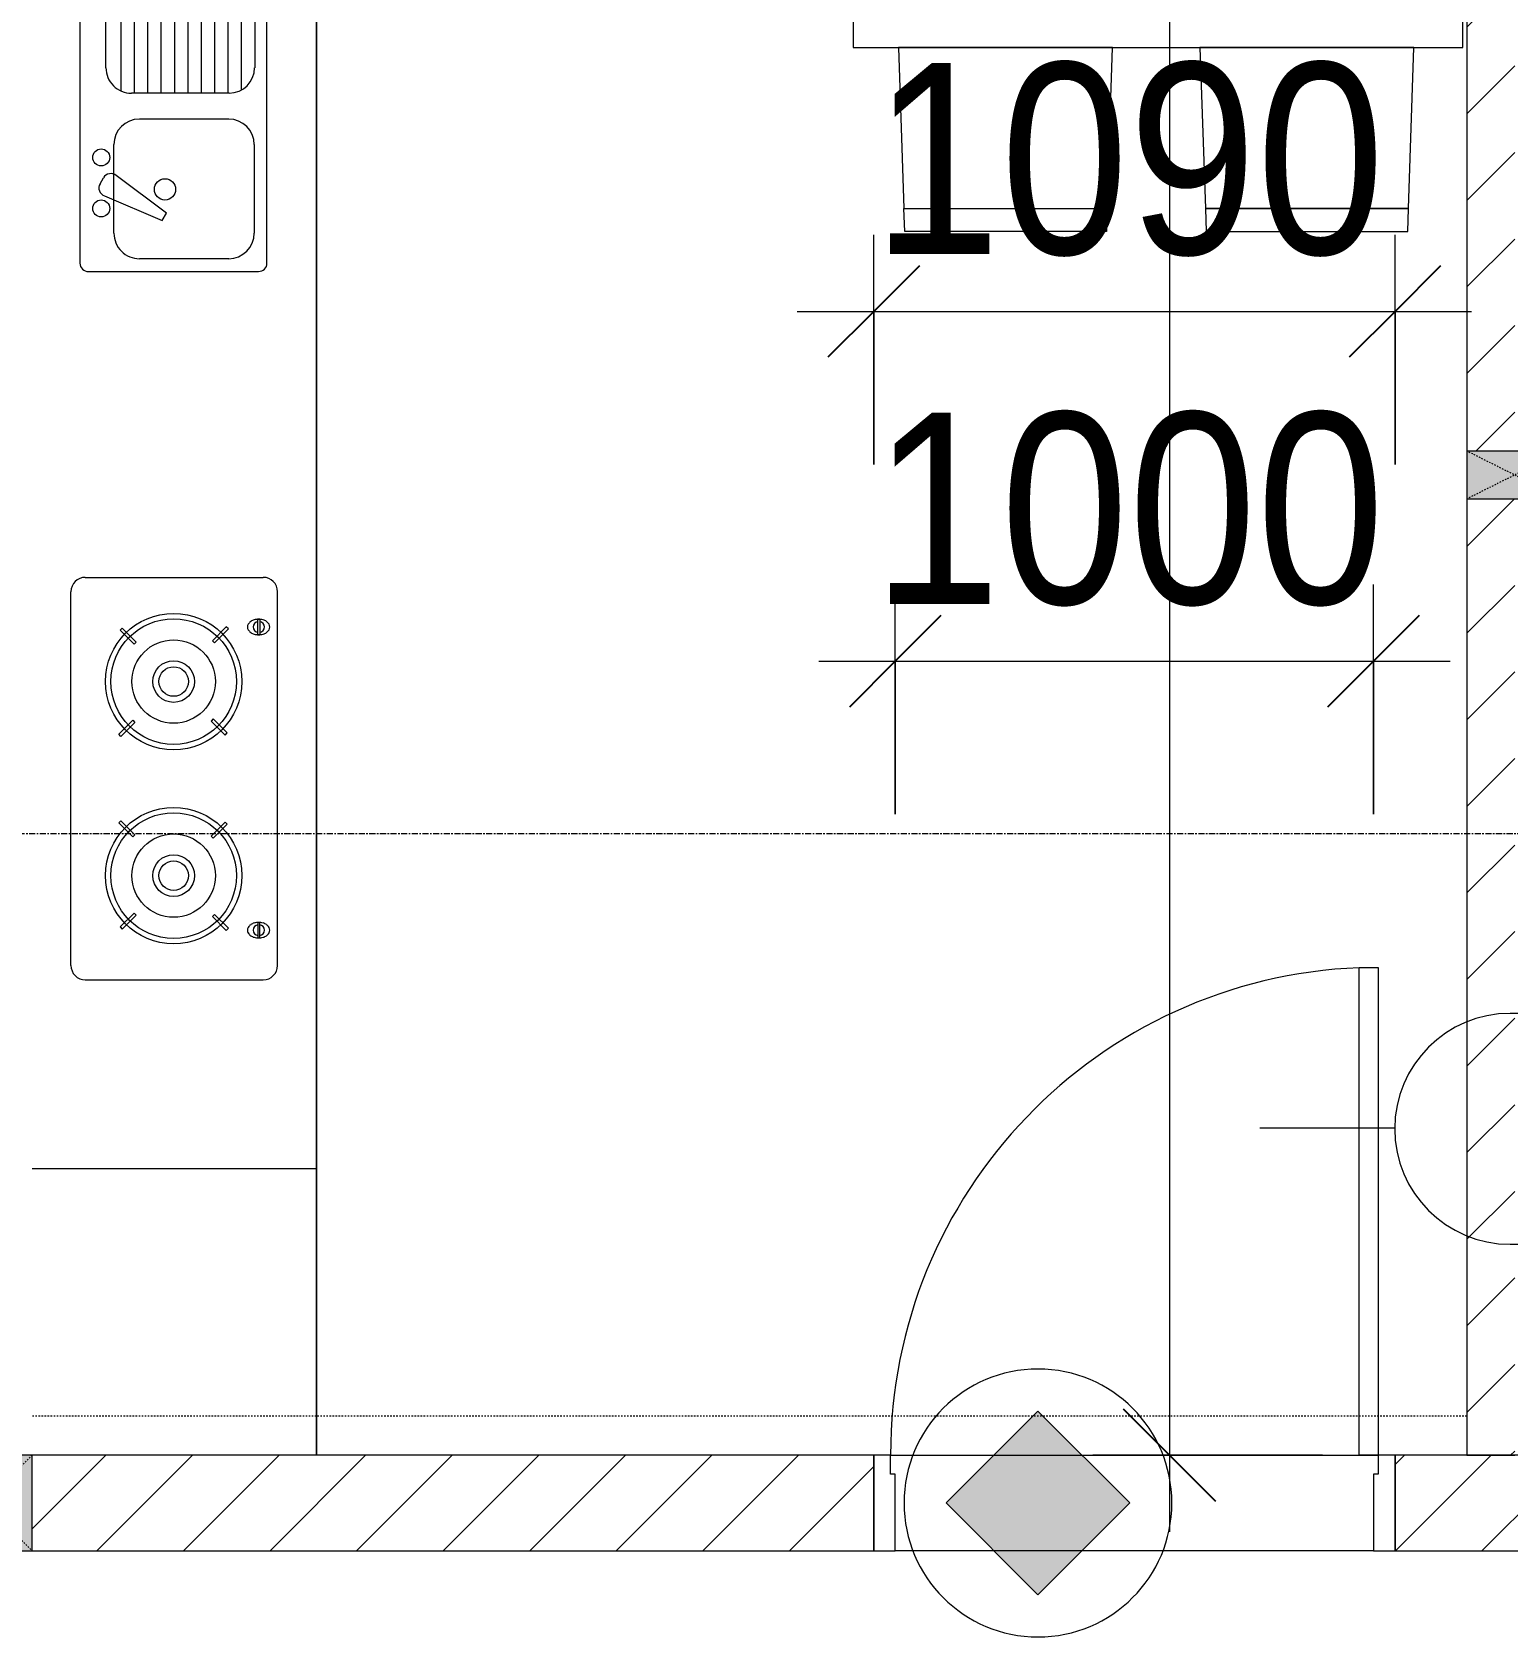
# Model space of a CAD drawing. Header units: millimetres. Extents: x 1591 to 240306, y -15958 to 82755.
# Drawn here: x 80254 to 83340, y 35357 to 38713 of the extents above; entities that cross this region are included whole.
import ezdxf

# ---------------------------------------------------------------- set-up
doc = ezdxf.new("R2010")
doc.units = ezdxf.units.MM
for name, pattern in [('Dash', [6, 3, -3]), ('Dash 1_8_', [6.35, 3.175, -3.175]), ('Grid Line', [22.225, 12.7, -3.175, 3.175, -3.175])]:
    doc.linetypes.add(name, pattern=pattern)
for name, color, linetype, lineweight in [('0-1', 7, 'Continuous', 5), ('A-ANNO-DIMS', 211, 'Continuous', 9), ('A-ANNO-DIMS-160', 211, 'Continuous', 9), ('A-ANNO-NOTE', 131, 'Continuous', 9), ('A-AREA', 32, 'Dash 1_8_', 9), ('A-DETL-GENF-2', 1, 'Continuous', 9), ('A-DOOR-3', 1, 'Continuous', 9), ('A-DOOR-FRAM-1', 1, 'Continuous', 9), ('A-DOOR-IDEN', 31, 'Continuous', 9), ('A-FLOR-2', 9, 'Continuous', 9), ('A-WALL', 113, 'Continuous', 9), ('A-WALL-1', 253, 'Continuous', 18), ('A-WALL-3', 113, 'Continuous', 18), ('A-WALL-PATT-1', 10, 'Continuous', 9), ('A-WALL-PATT-2', 111, 'Continuous', 9), ('I-FURN', 30, 'Continuous', 9), ('I-FURN-1', 254, 'Continuous', 9), ('S-COLS', 52, 'Continuous', 9), ('S-COLS-3', 254, 'Continuous', 9), ('S-COLS-4', 253, 'Continuous', 18), ('S-COLS-5', 52, 'Continuous', 18), ('S-COLS-HDLN', 52, 'Dash', 9), ('S-COLS-HDLN-1', 9, 'Dash', 9), ('S-GRID-1', 1, 'Grid Line', 9)]:
    doc.layers.add(name, color=color, linetype=linetype, lineweight=lineweight)
doc.styles.add('UTM Avo', font='UTM Avo.ttf', dxfattribs={"width": 0.9, "height": 400})
doc.dimstyles.new('1_Dim_chi_tiet_2_5', dxfattribs={"dimscale": 304.8, "dimtxt": 399.720379, "dimasz": 0.629921, "dimexe": 0.524934, "dimexo": 0.0625, "dimgap": 0.052493, "dimtad": 1, "dimdec": 0, "dimrnd": 5, "dimzin": 0, "dimdsep": 46, "dimtxsty": 'UTM Avo', "dimblk1": 'OBLIQUE', "dimblk2": 'OBLIQUE', "dimsah": 1, "dimcen": 0.09, "dimdle": 0.524934, "dimazin": 0, "dimtfac": 1, "dimtdec": 4, "dimtix": 1, "dimtmove": 0, "dimatfit": 3, "dimfxl": 1.049869, "dimfxlon": 1, "dimtvp": 1, "dimtolj": 1, "dimtzin": 0, "dimarcsym": 2})
doc.dimstyles.new('1_Dim_chi_tiet_2_5_1', dxfattribs={"dimscale": 304.8, "dimtxt": 399.720379, "dimasz": 0.629921, "dimexe": 0.524934, "dimexo": 0.0625, "dimgap": 0.052493, "dimtad": 1, "dimdec": 0, "dimrnd": 5, "dimzin": 0, "dimdsep": 46, "dimtxsty": 'UTM Avo', "dimblk1": 'OBLIQUE', "dimblk2": 'OBLIQUE', "dimsah": 1, "dimcen": 0.09, "dimdle": 0.524934, "dimazin": 0, "dimtfac": 1, "dimtdec": 4, "dimtix": 1, "dimtmove": 0, "dimatfit": 3, "dimfxl": 1.049869, "dimfxlon": 1, "dimtvp": 1, "dimtolj": 1, "dimtzin": 0, "dimarcsym": 2})

# ---------------------------------------------------------------- blocks, each defined once
blk = doc.blocks.new('G1_SOF - BO TRU - 100x200-745959-TKCS_MB TẦNG 3-4')
at = {"layer": 'S-COLS'}
blk.add_hatch(color=256, dxfattribs=at).paths.add_polyline_path([(-50, 100), (-50, -100), (50, -100), (50, 100)])
at = {"layer": 'S-COLS-4'}
for p, q in [((50, 100), (-50, 100)), ((-50, 100), (-50, -100)), ((50, -100), (50, 100)), ((-50, -100), (50, -100))]:
    blk.add_line(p, q, dxfattribs=at)
at = {"layer": 'S-COLS-HDLN-1'}
for p, q in [((50, 100), (-50, -100)), ((-50, 100), (50, -100))]:
    blk.add_line(p, q, dxfattribs=at)
blk = doc.blocks.new('HE BEP A - HE BEP A-V185-TKCS_MB TẦNG 3-4')
at = {"layer": 'I-FURN'}
for p, q in [((4303.1, -11), (765.9, -11)), ((3703.5, -605.3), (3703.5, -11)), ((3279.1, -92.2), (2497.5, -92.2)), ((1810.5, -114.2), (965.9, -114.2)), ((1828, -487.8), (1828, -131.7)), ((2467.5, -494.2), (2467.5, -122.2)), ((2555.1, -129.3), (2587.6, -129.3)), ((2555.1, -133.3), (2555.1, -129.3)), ((2587.6, -133.3), (2555.1, -133.3)), ((2587.6, -129.3), (2587.6, -133.3)), ((3189, -129.3), (3189, -133.3)), ((3221.5, -129.3), (3189, -129.3)), ((3189, -133.3), (3221.5, -133.3)), ((3221.5, -133.3), (3221.5, -129.3)), ((3309.1, -494.2), (3309.1, -122.2)), ((1028.4, -139.9), (1401.8, -139.9)), ((1562.5, -140.8), (1747.9, -140.8)), ((975, -195.9), (1455.1, -195.9)), ((981.5, -167.9), (1448.7, -167.9)), ((1455.1, -193.3), (1455.1, -397.7)), ((1509.1, -380.9), (1509.1, -194.2)), ((1801.3, -194.2), (1801.3, -380.9)), ((2575.3, -194.9), (2570.9, -199.3)), ((2570.9, -199.3), (2600, -228.4)), ((2604.4, -224), (2575.3, -194.9)), ((2792.8, -197.7), (2763.7, -226.8)), ((2797.2, -202), (2792.8, -197.7)), ((2979.4, -202), (2983.8, -197.7)), ((2983.8, -197.7), (3012.9, -226.8)), ((3172.2, -224), (3201.4, -194.9)), ((3205.8, -199.3), (3176.6, -228.4)), ((3201.4, -194.9), (3205.8, -199.3)), ((975, -223.9), (1455.1, -223.9)), ((2600, -228.4), (2604.4, -224)), ((2763.7, -226.8), (2768.1, -231.2)), ((2768.1, -231.2), (2797.2, -202)), ((3008.5, -231.2), (2979.4, -202)), ((3012.9, -226.8), (3008.5, -231.2)), ((3176.6, -228.4), (3172.2, -224)), ((975, -251.9), (1455.1, -251.9)), ((975, -279.9), (1455.1, -279.9)), ((975, -307.9), (1455.1, -307.9)), ((1706.2, -324.4), (1627.3, -429.4)), ((1670.1, -454.1), (1721.6, -333.3)), ((1721.6, -333.3), (1706.2, -324.4)), ((975, -335.9), (1455.1, -335.9)), ((975, -363.9), (1455.1, -363.9)), ((975, -391.9), (1455.1, -391.9)), ((2573.6, -416.8), (2602.8, -387.7)), ((2607.1, -392.1), (2578, -421.2)), ((2602.8, -387.7), (2607.1, -392.1)), ((2766.5, -394.9), (2770.8, -390.5)), ((2795.6, -424), (2766.5, -394.9)), ((2770.8, -390.5), (2800, -419.6)), ((3005.8, -390.5), (2976.7, -419.6)), ((2981.1, -424), (3010.2, -394.9)), ((3010.2, -394.9), (3005.8, -390.5)), ((3173.9, -387.7), (3169.5, -392.1)), ((3169.5, -392.1), (3198.6, -421.2)), ((3203, -416.8), (3173.9, -387.7)), ((979.9, -419.9), (1450.3, -419.9)), ((1747.9, -434.2), (1562.5, -434.2)), ((2578, -421.2), (2573.6, -416.8)), ((2800, -419.6), (2795.6, -424)), ((2976.7, -419.6), (2981.1, -424)), ((3198.6, -421.2), (3203, -416.8)), ((1401.8, -451.1), (1028.4, -451.1)), ((1644.6, -463.3), (1632.2, -456.1)), ((965.9, -505.3), (1810.5, -505.3)), ((3279.1, -524.2), (2497.5, -524.2))]:
    blk.add_line(p, q, dxfattribs=at)
for centre, radius in [((2685.4, -309.4), 142.6), ((3091.2, -309.4), 142.6), ((2685.4, -309.4), 131.3), ((3091.2, -309.4), 131.3), ((2685.4, -309.4), 87.2), ((3091.2, -309.4), 87.2), ((2685.4, -309.4), 43.6), ((3091.2, -309.4), 43.6), ((2685.4, -309.4), 30.9), ((3091.2, -309.4), 30.9), ((1656.3, -327.5), 22.2), ((1589.4, -460.9), 17.8), ((1696.1, -460.9), 17.8)]:
    blk.add_circle(centre, radius, dxfattribs=at)
for centre, radius, start, end in [((2497.5, -122.2), 30, 90, 180), ((3279.1, -122.2), 30, 360, 90), ((1810.5, -131.7), 17.5, 0, 90), ((2588.6, -131.7), 33.5, 163.9419, 180), ((2588.6, -131.7), 33.5, 180, 196.0581), ((2580.1, -129.2), 24.7, 145.204, 163.9419), ((2571.3, -131.3), 11.6, 9.7177, 170.2823), ((2571.3, -131.3), 11.6, 189.9102, 350.0898), ((2574.8, -125.5), 18.1, 120.7976, 145.204), ((2571.4, -119.8), 11.5, 90, 120.7976), ((2571.4, -119.8), 11.5, 59.2024, 90), ((2568, -125.5), 18.1, 34.796, 59.2024), ((2562.6, -129.2), 24.7, 16.0581, 34.796), ((2554.1, -131.7), 33.5, 0, 16.0581), ((2554.1, -131.7), 33.5, 343.9419, 0), ((3222.5, -131.7), 33.5, 163.9419, 180), ((3222.5, -131.7), 33.5, 180, 196.0581), ((3214, -129.2), 24.7, 145.204, 163.9419), ((3208.7, -125.5), 18.1, 120.7976, 145.204), ((3205.3, -131.3), 11.6, 9.7177, 170.2823), ((3205.3, -131.3), 11.6, 189.9102, 350.0898), ((3205.3, -119.8), 11.5, 90, 120.7976), ((3205.3, -119.8), 11.5, 59.2024, 90), ((3201.9, -125.5), 18.1, 34.796, 59.2024), ((3196.5, -129.2), 24.7, 16.0581, 34.796), ((3188, -131.7), 33.5, 0, 16.0581), ((3188, -131.7), 33.5, 343.9419, 0), ((1401.8, -193.3), 53.3, 0, 90), ((1562.5, -194.2), 53.3, 90, 180), ((1747.9, -194.2), 53.3, 0, 90), ((2580.1, -134.1), 24.7, 196.0581, 214.796), ((2574.8, -137.9), 18.1, 214.796, 239.2024), ((2571.4, -143.6), 11.5, 239.2024, 270), ((2571.4, -143.6), 11.5, 270, 300.7976), ((2568, -137.9), 18.1, 300.7976, 325.204), ((2562.6, -134.1), 24.7, 325.204, 343.9419), ((3214, -134.1), 24.7, 196.0581, 214.796), ((3208.7, -137.9), 18.1, 214.796, 239.2024), ((3205.3, -143.6), 11.5, 239.2024, 270), ((3205.3, -143.6), 11.5, 270, 300.7976), ((3201.9, -137.9), 18.1, 300.7976, 325.204), ((3196.5, -134.1), 24.7, 325.204, 343.9419), ((1401.8, -397.7), 53.3, 270, 0), ((1562.5, -380.9), 53.3, 180, 270), ((1747.9, -380.9), 53.3, 270, 0), ((1641, -440.7), 17.8, 140.5382, 240.0479), ((1653.4, -447.9), 17.8, 240.0479, 339.4621), ((1810.5, -487.8), 17.5, 270, 0), ((2497.5, -494.2), 30, 180, 270), ((3279.1, -494.2), 30, 270, 0)]:
    blk.add_arc(centre, radius, start, end, dxfattribs=at)
at = {"layer": 'I-FURN-1'}
blk.add_line((3.5, -11), (4303.1, -11), dxfattribs=at)
blk = doc.blocks.new('RES_BAN AN 1 - RES_BAN AN 1-901196-TKCS_MB TẦNG 3-4')
at = {"layer": 'I-FURN-1'}
for p, q in [((-425, 0), (-425, -1275)), ((425, 0), (-425, 0)), ((425, -1275), (425, 0)), ((-761.9, -113.5), (-809.6, -115.1)), ((-809.6, -115.1), (-809.6, -536.9)), ((-761.9, -113.5), (-425, -102.3)), ((-761.9, -538.5), (-761.9, -113.5)), ((-761.9, -538.5), (-761.9, -113.5)), ((-425, -102.3), (-425, -549.7)), ((425, -102.3), (425, -549.7)), ((761.9, -113.5), (425, -102.3)), ((761.9, -538.5), (761.9, -113.5)), ((761.9, -113.5), (761.9, -538.5)), ((809.6, -115.1), (761.9, -113.5)), ((809.6, -536.9), (809.6, -115.1)), ((-809.6, -536.9), (-761.9, -538.5)), ((-425, -549.7), (-761.9, -538.5)), ((425, -549.7), (761.9, -538.5)), ((761.9, -538.5), (809.6, -536.9)), ((-761.9, -743.8), (-425, -732.5)), ((-425, -732.5), (-425, -1180)), ((425, -732.5), (425, -1180)), ((761.9, -743.8), (425, -732.5)), ((-809.6, -745.3), (-761.9, -743.8)), ((-809.6, -1167.2), (-809.6, -745.3)), ((-761.9, -1168.8), (-761.9, -743.8)), ((-761.9, -743.8), (-761.9, -1168.8)), ((761.9, -743.8), (809.6, -745.3)), ((761.9, -1168.8), (761.9, -743.8)), ((761.9, -1168.8), (761.9, -743.8)), ((809.6, -745.3), (809.6, -1167.2)), ((-761.9, -1168.8), (-809.6, -1167.2)), ((-425, -1180), (-761.9, -1168.8)), ((425, -1180), (761.9, -1168.8)), ((809.6, -1167.2), (761.9, -1168.8)), ((-425, -1275), (425, -1275))]:
    blk.add_line(p, q, dxfattribs=at)
blk = doc.blocks.new('NCV_TKTC_TANG 3 - 4_rvt-2-TKCS_MB TẦNG 3-4')
at = {"layer": 'A-WALL-PATT-1'}
h = blk.add_hatch(dxfattribs=at)
h.set_pattern_fill('FP_1', color=256, style=0, pattern_type=2)
h.set_pattern_definition([(45, (0, 0), (-90.50967, 90.50967), [])])
h.paths.add_polyline_path([(72252.6, 35737.4), (72352.6, 35737.4), (72352.6, 37736.9), (72252.6, 37736.9), (72252.6, 35786.5)])
h.paths.add_polyline_path([(72252.6, 37836.9), (72352.6, 37836.9), (72352.6, 40136.9), (72252.6, 40136.9), (72252.6, 37902.9)])
at = {"layer": 'A-FLOR-2'}
blk.add_line((71047.6, 35737.4), (72067.6, 35737.4), dxfattribs=at)
at = {"layer": 'A-WALL-1'}
for p, q in [((72252.6, 40136.9), (72252.6, 37836.9)), ((72252.6, 37736.9), (72252.6, 35737.4)), ((72252.6, 35737.4), (72352.6, 35737.4))]:
    blk.add_line(p, q, dxfattribs=at)
at = {"layer": 'I-FURN-1', "rotation": 269.9999999999999}
for name, p in [('HE BEP A - HE BEP A-V185-TKCS_MB TẦNG 3-4', (69857.9, 40040.4)), ('RES_BAN AN 1 - RES_BAN AN 1-901196-TKCS_MB TẦNG 3-4', (72244.3, 39105.7))]:
    blk.add_blockref(name, p, dxfattribs=at)
at = {"layer": 'S-COLS-3', "rotation": 269.9999999999993}
blk.add_blockref('G1_SOF - BO TRU - 100x200-745959-TKCS_MB TẦNG 3-4', (72352.6, 37786.9), dxfattribs=at)
blk = doc.blocks.new('FD_05 - FD_05-1000x2200mm-835434-TKCS_MB TẦNG 3-4')
at = {"layer": 'A-DETL-GENF-2'}
for p, q in [((470, 100), (470, 1120)), ((470, 1120), (510, 1120)), ((510, 1120), (510, 100)), ((510, 100), (470, 100))]:
    blk.add_line(p, q, dxfattribs=at)
blk.add_arc((510, 100), 1020, 92.2475, 180, dxfattribs=at)
at = {"layer": 'A-DOOR-FRAM-1'}
for p, q in [((-510, 100), (-545, 100)), ((-545, 100), (-545, -100)), ((-510, 60), (-510, 100)), ((545, 100), (510, 100)), ((510, 100), (510, 60)), ((545, -100), (545, 100)), ((-500, 60), (-510, 60)), ((-500, -100), (-500, 60)), ((510, 60), (500, 60)), ((500, 60), (500, -100)), ((-545, -100), (-500, -100)), ((500, -100), (545, -100))]:
    blk.add_line(p, q, dxfattribs=at)
blk = doc.blocks.new('G1_SOF - BO TRU - 200x200-3054293-TKCS_MB TẦNG 3-4')
at = {"layer": 'S-COLS'}
blk.add_hatch(color=256, dxfattribs=at).paths.add_polyline_path([(100, -100), (100, 100), (-100, 100), (-100, -100)])
at = {"layer": 'S-COLS-5'}
for p, q in [((100, 100), (-100, 100)), ((-100, 100), (-100, -100)), ((100, -100), (100, 100)), ((-100, -100), (100, -100))]:
    blk.add_line(p, q, dxfattribs=at)
at = {"layer": 'S-COLS-HDLN'}
for p, q in [((100, 100), (-100, -100)), ((-100, 100), (100, -100))]:
    blk.add_line(p, q, dxfattribs=at)
blk = doc.blocks.new('DIMBLOCK83-TKCS_MB TẦNG 3-4')
at = {"layer": 'A-ANNO-DIMS-160'}
for p, q in [((82013.9, 37809.1), (82013.9, 38289.1)), ((83103.9, 37809.1), (83103.9, 38289.1)), ((81853.9, 38129.1), (83263.9, 38129.1)), ((82013.9, 38129.1), (82013.9, 37809.1)), ((83103.9, 38129.1), (83103.9, 37809.1))]:
    blk.add_line(p, q, dxfattribs=at)
at = {"layer": 'A-ANNO-DIMS-160', "lineweight": 25}
for p, q in [((82013.9, 38129.1), (82109.9, 38225.1)), ((83103.9, 38129.1), (83199.9, 38225.1)), ((82013.9, 38129.1), (81917.9, 38033.1)), ((83103.9, 38129.1), (83007.9, 38033.1))]:
    blk.add_line(p, q, dxfattribs=at)
at = {"layer": 'A-ANNO-DIMS-160', "color": 0, "insert": (82011.1, 38648.7), "char_height": 400, "width": 1314.636, "attachment_point": 1, "line_spacing_factor": 1.110334, "style": 'UTM Avo'}
blk.add_mtext('1090', dxfattribs=at)
blk = doc.blocks.new('_Oblique')
at = {"color": 0, "linetype": 'ByBlock', "lineweight": -2}
blk.add_line((-0.5, -0.5), (0.5, 0.5), dxfattribs=at)
blk = doc.blocks.new('DIMBLOCK129-TKCS_MB TẦNG 3-4')
at = {"layer": 'A-ANNO-DIMS-160'}
for p, q in [((82058.9, 37077.7), (82058.9, 37557.7)), ((83058.9, 37077.7), (83058.9, 37557.7)), ((81898.9, 37397.7), (83218.9, 37397.7)), ((82058.9, 37397.7), (82058.9, 37077.7)), ((83058.9, 37397.7), (83058.9, 37077.7))]:
    blk.add_line(p, q, dxfattribs=at)
at = {"layer": 'A-ANNO-DIMS-160', "lineweight": 25}
for p, q in [((82058.9, 37397.7), (82154.9, 37493.7)), ((83058.9, 37397.7), (83154.9, 37493.7)), ((82058.9, 37397.7), (81962.9, 37301.7)), ((83058.9, 37397.7), (82962.9, 37301.7))]:
    blk.add_line(p, q, dxfattribs=at)
at = {"layer": 'A-ANNO-DIMS-160', "color": 0, "insert": (82011.1, 37917.4), "char_height": 400, "width": 1314.636, "attachment_point": 1, "line_spacing_factor": 1.110334, "style": 'UTM Avo'}
blk.add_mtext('1000', dxfattribs=at)
blk = doc.blocks.new('HDNDCT_GHI CHÚ CỬA CHỐNG CHÁY EI30 - HDNDCT_GHI CHÚ CỬA CHỐNG CHÁY EI30-2461928-TKCS_MB TẦNG 3-4')
at = {"layer": 'A-ANNO-NOTE'}
blk.add_hatch(color=256, dxfattribs=at).paths.add_polyline_path([(-1.2, 0), (0, 1.2), (1.2, 0), (0, -1.2)])
for p, q in [((0, 1.2), (-1.2, 0)), ((1.2, 0), (0, 1.2)), ((-1.2, 0), (0, -1.2)), ((0, -1.2), (1.2, 0))]:
    blk.add_line(p, q, dxfattribs=at)
for start, end in [(360, 180), (180, 360)]:
    blk.add_arc((0, 0), 1.75, start, end, dxfattribs=at)
blk = doc.blocks.new('DIMBLOCK194-TKCS_MB TẦNG 3-4')
at = {"layer": 'A-ANNO-DIMS-160'}
for p, q in [((82013.9, 37809.1), (82013.9, 38289.1)), ((83103.9, 37809.1), (83103.9, 38289.1)), ((81853.9, 38129.1), (83263.9, 38129.1)), ((82013.9, 38129.1), (82013.9, 37809.1)), ((83103.9, 38129.1), (83103.9, 37809.1))]:
    blk.add_line(p, q, dxfattribs=at)
at = {"layer": 'A-ANNO-DIMS-160', "lineweight": 25}
for p, q in [((82013.9, 38129.1), (82109.9, 38225.1)), ((83103.9, 38129.1), (83199.9, 38225.1)), ((82013.9, 38129.1), (81917.9, 38033.1)), ((83103.9, 38129.1), (83007.9, 38033.1))]:
    blk.add_line(p, q, dxfattribs=at)
at = {"layer": 'A-ANNO-DIMS-160', "color": 0, "insert": (82011.1, 38648.7), "char_height": 400, "width": 1314.636, "attachment_point": 1, "line_spacing_factor": 1.110334, "style": 'UTM Avo'}
blk.add_mtext('1090', dxfattribs=at)
blk = doc.blocks.new('DIMBLOCK242-TKCS_MB TẦNG 3-4')
at = {"layer": 'A-ANNO-DIMS-160'}
for p, q in [((82058.9, 37077.7), (82058.9, 37557.7)), ((83058.9, 37077.7), (83058.9, 37557.7)), ((81898.9, 37397.7), (83218.9, 37397.7)), ((82058.9, 37397.7), (82058.9, 37077.7)), ((83058.9, 37397.7), (83058.9, 37077.7))]:
    blk.add_line(p, q, dxfattribs=at)
at = {"layer": 'A-ANNO-DIMS-160', "lineweight": 25}
for p, q in [((82058.9, 37397.7), (82154.9, 37493.7)), ((83058.9, 37397.7), (83154.9, 37493.7)), ((82058.9, 37397.7), (81962.9, 37301.7)), ((83058.9, 37397.7), (82962.9, 37301.7))]:
    blk.add_line(p, q, dxfattribs=at)
at = {"layer": 'A-ANNO-DIMS-160', "color": 0, "insert": (82011.1, 37917.4), "char_height": 400, "width": 1314.636, "attachment_point": 1, "line_spacing_factor": 1.110334, "style": 'UTM Avo'}
blk.add_mtext('1000', dxfattribs=at)
blk = doc.blocks.new('STN_Door Tag - STN_Door Tag-1788670-TKCS_MB TẦNG 3-4')
at = {"layer": 'A-DOOR-IDEN'}
for p, q in [((-3.37, 1.495), (3.431, 1.495)), ((-3.37, -1.524), (3.431, -1.524))]:
    blk.add_line(p, q, dxfattribs=at)
for centre, start, end in [((-3.37, -0.015), 90, 270), ((3.431, -0.015), 270, 90)]:
    blk.add_arc(centre, 1.509, start, end, dxfattribs=at)
blk = doc.blocks.new('DIMBLOCK383-TKCS_MB TẦNG 3-4')
at = {"layer": 'A-ANNO-DIMS-160'}
for p, q in [((82632.1, 44496.1), (82632.1, 35577.4)), ((82952.1, 44336.1), (82472.1, 44336.1)), ((82632.1, 44336.1), (82952.1, 44336.1)), ((82952.1, 35737.4), (82472.1, 35737.4)), ((82632.1, 35737.4), (82952.1, 35737.4))]:
    blk.add_line(p, q, dxfattribs=at)
at = {"layer": 'A-ANNO-DIMS-160', "lineweight": 25}
for p, q in [((82632.1, 44336.1), (82536.1, 44432.1)), ((82632.1, 44336.1), (82728.1, 44240.1)), ((82632.1, 35737.4), (82536.1, 35833.4)), ((82632.1, 35737.4), (82728.1, 35641.4))]:
    blk.add_line(p, q, dxfattribs=at)
at = {"layer": 'A-ANNO-DIMS-160', "color": 0, "insert": (82112.5, 39489), "char_height": 400, "width": 1314.636, "attachment_point": 1, "rotation": 90, "line_spacing_factor": 1.110334, "style": 'UTM Avo'}
blk.add_mtext('8600', dxfattribs=at)

msp = doc.modelspace()

# ---------------------------------------------------------------- hatches: boundary and pattern name
at = {"layer": 'A-WALL-PATT-2'}
h = msp.add_hatch(dxfattribs=at)
h.set_pattern_fill('FP_1', color=256, style=0, pattern_type=2)
h.set_pattern_definition([(45, (11001.35, 0), (-90.50967, 90.50967), [])])
h.paths.add_polyline_path([(88072.4, 35537.4), (88253.9, 35537.4), (88253.9, 35737.4), (85254.2, 35737.4), (85254.2, 35537.4)])
h.paths.add_polyline_path([(84848.3, 35537.4), (85054.2, 35537.4), (85054.2, 35737.4), (83103.9, 35737.4), (83103.9, 35537.4), (84042.3, 35537.4)])
h.paths.add_polyline_path([(77054.2, 35537.4), (77203.9, 35537.4), (77203.9, 35737.4), (77054.2, 35737.4), (77054.2, 35543.2)])
h.paths.add_polyline_path([(76854.2, 35537.4), (76854.2, 35737.4), (72053.9, 35737.4), (72053.9, 35537.4), (76788.2, 35537.4)])
h.paths.add_polyline_path([(78400.2, 35537.4), (80054, 35537.4), (80053.9, 35737.4), (78293.9, 35737.4), (78293.9, 35537.4)])
h.paths.add_polyline_path([(81624.3, 35537.4), (82013.9, 35537.4), (82013.9, 35737.4), (80254, 35737.4), (80254, 35537.4)])
h.paths.add_polyline_path([(70340.1, 35537.4), (71853.9, 35537.4), (71853.9, 35737.4), (70093.9, 35737.4), (70093.9, 35537.4)])
h.paths.add_polyline_path([(67453.9, 35537.4), (67453.9, 35737.4), (63854, 35737.4), (63854, 35537.4), (67116.1, 35537.4)])
h.paths.add_polyline_path([(69003.9, 35537.4), (69003.9, 35737.4), (67653.9, 35737.4), (67653.9, 35537.4), (68728.1, 35537.4)])
h.paths.add_polyline_path([(63654, 35537.4), (63653.9, 35737.4), (63503.9, 35737.4), (63503.9, 35537.4)])
h.paths.add_polyline_path([(62413.9, 35537.4), (62413.9, 35737.4), (60654.2, 35737.4), (60654.2, 35537.4), (62280, 35537.4)])
h.paths.add_polyline_path([(57443.9, 35537.4), (60454.2, 35537.4), (60454.2, 35737.4), (55654, 35737.4), (55654, 35537.4), (56637.9, 35537.4)])

# ---------------------------------------------------------------- linework, layer by layer
at = {"layer": 'A-AREA'}
for p, q in [((80848.3, 35818.8), (80253.9, 35818.8)), ((83253.9, 35818.8), (80848.3, 35818.8))]:
    msp.add_line(p, q, dxfattribs=at)
at = {"layer": 'A-DOOR-IDEN'}
msp.add_line((82820.8, 36421.6), (83103.2, 36421.5), dxfattribs=at)
at = {"layer": 'A-WALL'}
for p, q in [((82048.9, 35737.4), (83068.9, 35737.4)), ((83058.9, 35537.4), (82058.9, 35537.4))]:
    msp.add_line(p, q, dxfattribs=at)
at = {"layer": 'A-WALL-3'}
for p, q in [((82013.9, 35737.4), (80254, 35737.4)), ((82013.9, 35537.4), (82013.9, 35737.4)), ((85054.2, 35737.4), (83103.9, 35737.4)), ((83103.9, 35737.4), (83103.9, 35537.4)), ((80254, 35537.4), (82013.9, 35537.4)), ((83103.9, 35537.4), (85054.2, 35537.4))]:
    msp.add_line(p, q, dxfattribs=at)
at = {"layer": 'S-GRID-1'}
msp.add_line((139245.7, 37036.9), (45492.6, 37036.9), dxfattribs=at)

# ---------------------------------------------------------------- block references
at = {"layer": '0-1'}
msp.add_blockref('NCV_TKTC_TANG 3 - 4_rvt-2-TKCS_MB TẦNG 3-4', (11001.4, 0), dxfattribs=at)
at = {"layer": 'A-ANNO-NOTE', "xscale": 160, "yscale": 160, "zscale": 160}
msp.add_blockref('HDNDCT_GHI CHÚ CỬA CHỐNG CHÁY EI30 - HDNDCT_GHI CHÚ CỬA CHỐNG CHÁY EI30-2461928-TKCS_MB TẦNG 3-4', (82357.2, 35637.4), dxfattribs=at)
at = {"layer": 'A-DOOR-3'}
msp.add_blockref('FD_05 - FD_05-1000x2200mm-835434-TKCS_MB TẦNG 3-4', (82558.9, 35637.4), dxfattribs=at)
at = {"layer": 'A-DOOR-IDEN', "xscale": 159.9999999999999, "yscale": 159.9999999999999, "zscale": 159.9999999999999}
msp.add_blockref('STN_Door Tag - STN_Door Tag-1788670-TKCS_MB TẦNG 3-4', (83883.8, 36422.2), dxfattribs=at)
at = {"layer": 'S-COLS'}
msp.add_blockref('G1_SOF - BO TRU - 200x200-3054293-TKCS_MB TẦNG 3-4', (80154, 35637.4), dxfattribs=at)

# ---------------------------------------------------------------- dimensions: what is measured, and where the dimension line sits
at = {"layer": 'A-ANNO-DIMS'}
dim = msp.add_linear_dim(base=(82632.1, 35737.4), p1=(82952.1, 44336.1), p2=(82952.1, 35737.4), angle=90, dimstyle='1_Dim_chi_tiet_2_5_1', override={"dimpost": '<>', "dimfxl": 8598.760351}, dxfattribs=at)
dim.commit()
dim.dimension.update_dxf_attribs({"geometry": 'DIMBLOCK383-TKCS_MB TẦNG 3-4', "text_midpoint": (82409.1, 40036.7)})
for base, p1, p2, override, picture, middle in [((83103.9, 38129.1), (82013.9, 37809.1), (83103.9, 37809.1), {"dimpost": '<>', "dimfxl": 1090}, 'DIMBLOCK83-TKCS_MB TẦNG 3-4', (82558.9, 38352.1)), ((83103.9, 38129.1), (82013.9, 37809.1), (83103.9, 37809.1), {"dimpost": '<>', "dimfxl": 1090}, 'DIMBLOCK194-TKCS_MB TẦNG 3-4', (82558.9, 38352.1)), ((83058.9, 37397.7), (82058.9, 37077.7), (83058.9, 37077.7), {"dimpost": '<>', "dimfxl": 1000}, 'DIMBLOCK129-TKCS_MB TẦNG 3-4', (82558.9, 37620.7)), ((83058.9, 37397.7), (82058.9, 37077.7), (83058.9, 37077.7), {"dimpost": '<>', "dimfxl": 1000}, 'DIMBLOCK242-TKCS_MB TẦNG 3-4', (82558.9, 37620.7))]:
    dim = msp.add_linear_dim(base=base, p1=p1, p2=p2, dimstyle='1_Dim_chi_tiet_2_5', override=override, dxfattribs=at)
    dim.commit()
    dim.dimension.update_dxf_attribs({"geometry": picture, "text_midpoint": middle})

doc.saveas('drawing.dxf')
